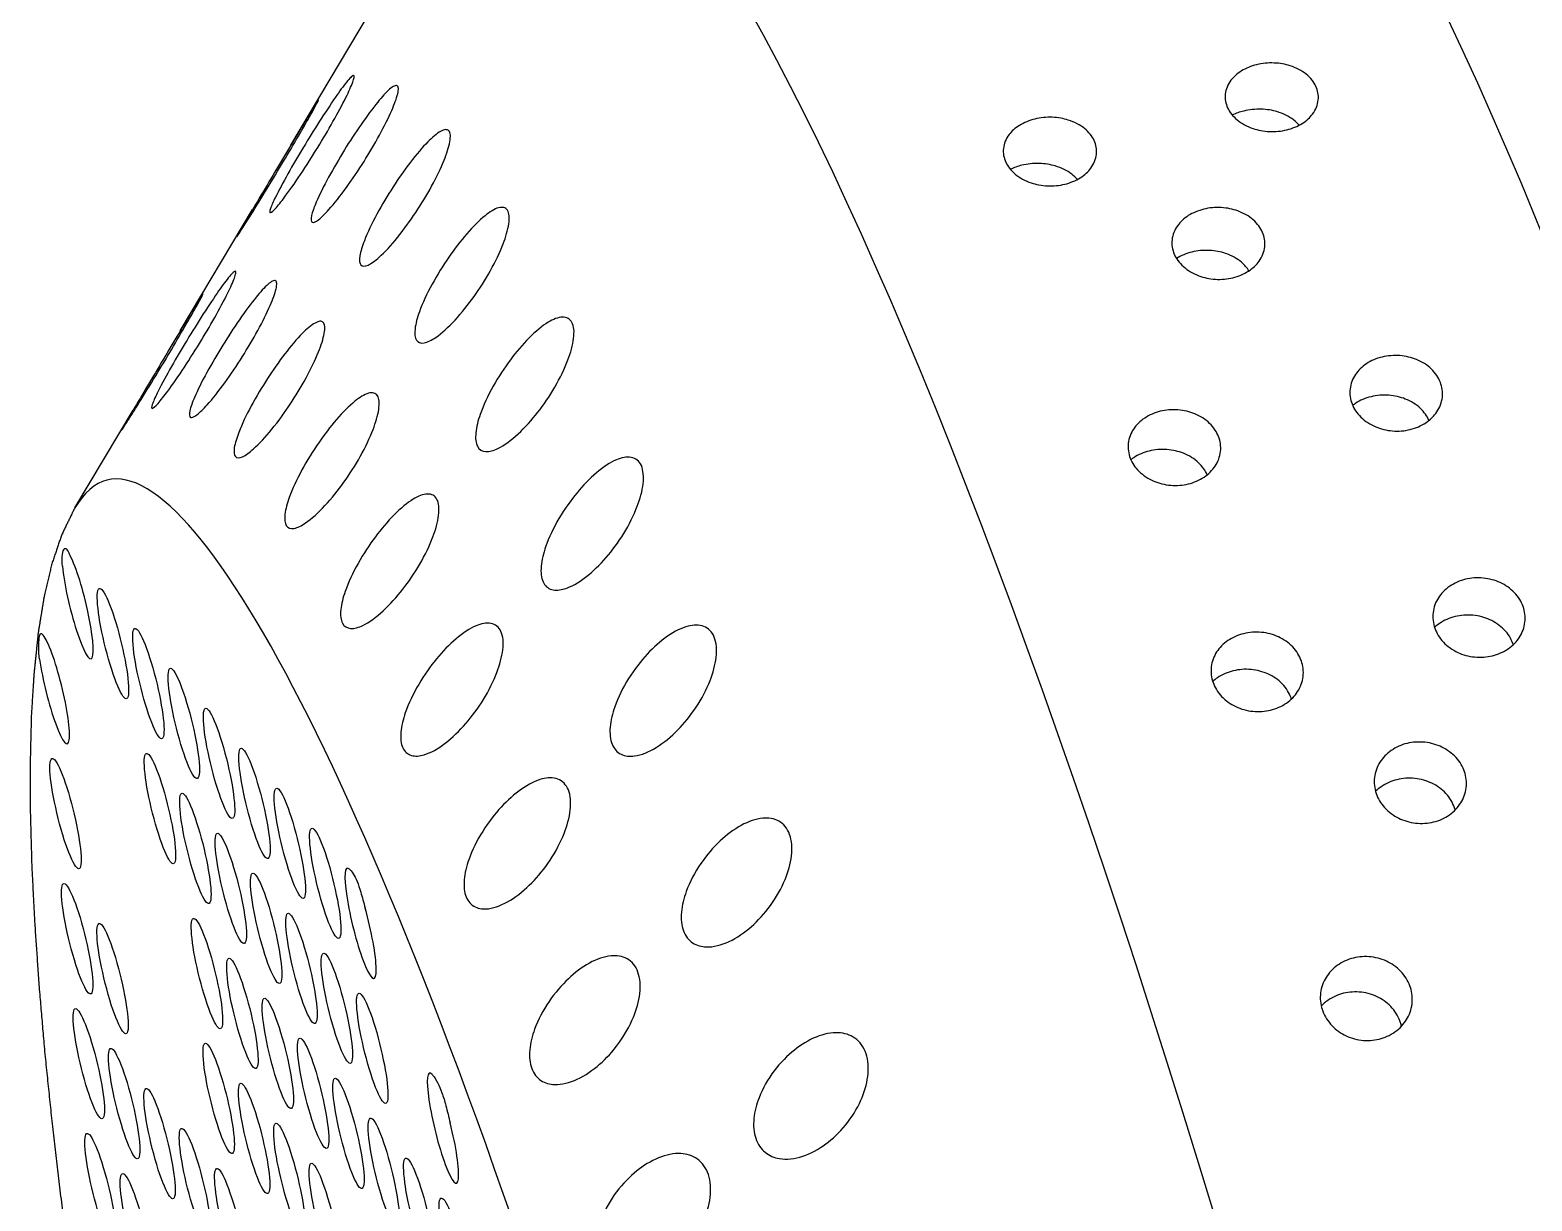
# Model space of a CAD drawing. Extents: x 648 to 724, y 789 to 934.
# Drawn here: x 711.917 to 713.121, y 844.398 to 845.337 of the extents above; entities that cross this region are included whole.
import ezdxf

# ---------------------------------------------------------------- set-up
doc = ezdxf.new("R2010")
doc.units = 0
doc.header["$MEASUREMENT"] = 0
doc.layers.add('1', color=4, linetype='Continuous')

# ---------------------------------------------------------------- blocks, each defined once
blk = doc.blocks.new('2010GLOW')
at = {"layer": '1'}
for p, q in [((64.1481, 39.6393), (64.2826, 39.865)), ((64.0594, 39.4904), (64.1174, 39.5878)), ((63.9748, 39.3485), (64.0215, 39.4268))]:
    blk.add_line(p, q, dxfattribs=at)
for centre, major_axis, start_param, end_param in [((65.2868, 38.2161), (-0.4457, 1.8213), 3.141593, 6.283185), ((64.7925, 38.0951), (-0.4457, 1.8213), 3.141593, 6.283185), ((64.34, 37.9844), (-0.3392, 1.3863), 2.994561, 6.430217)]:
    blk.add_ellipse(centre, major_axis=major_axis, ratio=0.145722, start_param=start_param, end_param=end_param, dxfattribs=at)
at = {"layer": '1', "color": 3}
for centre, start_param, end_param in [((63.977, 39.2717), 3.930767, 8.961115), ((64.0054, 39.2397), 0.253665, 6.53685), ((64.0338, 39.2076), 0.253665, 6.53685), ((63.958, 39.2035), 4.112585, 9.142933), ((64.0622, 39.1756), 0.253665, 6.53685), ((64.0905, 39.1436), 0.253665, 6.53685), ((63.9674, 39.1033), 0.253665, 6.53685), ((64.0431, 39.1074), 0.253665, 6.53685), ((64.1189, 39.1115), 0.253665, 6.53685), ((64.1473, 39.0795), 0.253665, 6.53685), ((64.0715, 39.0754), 0.253665, 6.53685), ((64.0999, 39.0433), 0.253665, 6.53685), ((64.1757, 39.0474), 0.253665, 6.53685), ((64.1283, 39.0113), 0.253665, 6.53685), ((64.204, 39.0154), 3.065388, 8.095736), ((63.9767, 39.003), 0.253665, 6.53685), ((64.0051, 38.971), 0.253665, 6.53685), ((64.0808, 38.9751), 0.253665, 6.53685), ((64.1566, 38.9792), 0.253665, 6.53685), ((64.185, 38.9472), 0.253665, 6.53685), ((64.1092, 38.9431), 0.253665, 6.53685), ((64.1376, 38.911), 0.253665, 6.53685), ((64.2134, 38.9151), 0.253665, 6.53685), ((63.986, 38.9028), 0.253665, 6.53685), ((64.0902, 38.8749), 0.253665, 6.53685), ((64.166, 38.879), 0.253665, 6.53685), ((64.0144, 38.8708), 0.253665, 6.53685), ((64.2701, 38.8511), 2.883569, 7.913917), ((64.0428, 38.8387), 0.253665, 6.53685), ((64.1186, 38.8428), 0.253665, 6.53685), ((64.1943, 38.8469), 0.253665, 6.53685), ((64.2227, 38.8149), 0.253665, 6.53685), ((63.9954, 38.8026), 0.253665, 6.53685), ((64.0712, 38.8067), 0.253665, 6.53685), ((64.1469, 38.8108), 0.253665, 6.53685), ((64.1753, 38.7787), 0.253665, 6.53685), ((64.2511, 38.7829), 0.253665, 6.53685), ((64.0238, 38.7705), 0.253665, 6.53685), ((64.0995, 38.7746), 0.253665, 6.53685), ((64.2795, 38.7508), 0.253665, 6.53685)]:
    blk.add_ellipse(centre, major_axis=(0.0108, -0.0442), ratio=0.145722, start_param=start_param, end_param=end_param, dxfattribs=at)
for points, knots in [([(64.9469, 39.6516), (64.9425, 39.6505), (64.9376, 39.65), (64.9282, 39.6505), (64.9237, 39.6514), (64.915, 39.6543), (64.9105, 39.6567), (64.9035, 39.6626), (64.9009, 39.6659), (64.8979, 39.6726), (64.8971, 39.6764), (64.8979, 39.6841), (64.8995, 39.6879), (64.9041, 39.6939), (64.9069, 39.6966), (64.914, 39.701), (64.9183, 39.7027), (64.9271, 39.7049), (64.932, 39.7054), (64.9414, 39.705), (64.9458, 39.7042), (64.9545, 39.7014), (64.959, 39.699), (64.9661, 39.6933), (64.9687, 39.6899), (64.9718, 39.6833), (64.9725, 39.6795), (64.9717, 39.6717), (64.9702, 39.6678), (64.9656, 39.6616), (64.9627, 39.6589), (64.9556, 39.6544), (64.9513, 39.6527), (64.9469, 39.6516)], [0, 0, 0, 0, 0.0137254, 0.0137254, 0.0274508, 0.0274508, 0.0453851, 0.0453851, 0.0633195, 0.0633195, 0.0815469, 0.0815469, 0.0997743, 0.0997743, 0.1135448, 0.1135448, 0.1273153, 0.1273153, 0.1410857, 0.1410857, 0.1548562, 0.1548562, 0.1730836, 0.1730836, 0.191311, 0.191311, 0.2092454, 0.2092454, 0.2271798, 0.2271798, 0.2409052, 0.2409052, 0.2546305, 0.2546305, 0.2546305, 0.2546305]), ([(64.1582, 39.6376), (64.1622, 39.6443), (64.1666, 39.6515), (64.1755, 39.6654), (64.1799, 39.6721), (64.187, 39.6823), (64.1902, 39.6868), (64.1941, 39.6915), (64.1952, 39.6928), (64.197, 39.6946), (64.1978, 39.6951), (64.1987, 39.6953), (64.1989, 39.6949), (64.1988, 39.6935), (64.1986, 39.6924), (64.1971, 39.6881), (64.1953, 39.6839), (64.1905, 39.6741), (64.1871, 39.6676), (64.1795, 39.6539), (64.1753, 39.6467), (64.167, 39.6331), (64.1623, 39.6256), (64.1529, 39.6113), (64.1482, 39.6046), (64.1414, 39.5954), (64.1387, 39.5919), (64.1342, 39.5869), (64.1326, 39.5854), (64.131, 39.5851), (64.131, 39.5863), (64.1325, 39.5907), (64.134, 39.5941), (64.1383, 39.6028), (64.1418, 39.6093), (64.1496, 39.6232), (64.154, 39.6307), (64.1582, 39.6376)], [0, 0, 0, 0, 0.0233552, 0.0233552, 0.0467103, 0.0467103, 0.0658795, 0.0658795, 0.0754641, 0.0754641, 0.0850487, 0.0850487, 0.0946332, 0.0946332, 0.1042178, 0.1042178, 0.123387, 0.123387, 0.1467421, 0.1467421, 0.1700973, 0.1700973, 0.1945396, 0.1945396, 0.2189818, 0.2189818, 0.2355966, 0.2355966, 0.2522113, 0.2522113, 0.2688261, 0.2688261, 0.2854408, 0.2854408, 0.3098831, 0.3098831, 0.3343253, 0.3343253, 0.3343253, 0.3343253]), ([(64.191, 39.6355), (64.1951, 39.6421), (64.1998, 39.6492), (64.209, 39.6625), (64.2136, 39.6688), (64.2211, 39.6779), (64.2245, 39.6817), (64.2287, 39.6854), (64.23, 39.6863), (64.232, 39.6872), (64.2328, 39.6873), (64.2339, 39.6867), (64.2343, 39.686), (64.2344, 39.6837), (64.2342, 39.6822), (64.2329, 39.6769), (64.2311, 39.6721), (64.2264, 39.6613), (64.223, 39.6544), (64.2153, 39.6402), (64.2109, 39.6329), (64.2025, 39.6194), (64.1975, 39.6121), (64.1877, 39.5986), (64.1829, 39.5924), (64.1757, 39.5844), (64.1727, 39.5814), (64.1679, 39.5777), (64.1661, 39.577), (64.1642, 39.5781), (64.164, 39.5799), (64.1653, 39.5857), (64.1667, 39.5896), (64.1709, 39.5994), (64.1744, 39.6063), (64.1823, 39.6209), (64.1868, 39.6285), (64.191, 39.6355)], [0, 0, 0, 0, 0.0233552, 0.0233552, 0.0467103, 0.0467103, 0.0658795, 0.0658795, 0.0754641, 0.0754641, 0.0850487, 0.0850487, 0.0946332, 0.0946332, 0.1042178, 0.1042178, 0.123387, 0.123387, 0.1467421, 0.1467421, 0.1700973, 0.1700973, 0.1945396, 0.1945396, 0.2189818, 0.2189818, 0.2355966, 0.2355966, 0.2522113, 0.2522113, 0.2688261, 0.2688261, 0.2854408, 0.2854408, 0.3098831, 0.3098831, 0.3343253, 0.3343253, 0.3343253, 0.3343253]), ([(64.1321, 39.6124), (64.136, 39.619), (64.1403, 39.6262), (64.1489, 39.6406), (64.1531, 39.6477), (64.1597, 39.6588), (64.1628, 39.6638), (64.1663, 39.6696), (64.1673, 39.6712), (64.1689, 39.6738), (64.1695, 39.6747), (64.1702, 39.6757), (64.1704, 39.6757), (64.1701, 39.6751), (64.1698, 39.6744), (64.1681, 39.6712), (64.1662, 39.6677), (64.1613, 39.659), (64.1579, 39.653), (64.1503, 39.64), (64.1462, 39.633), (64.1381, 39.6195), (64.1335, 39.6118), (64.1245, 39.5971), (64.1201, 39.5899), (64.1137, 39.5797), (64.1111, 39.5756), (64.1071, 39.5693), (64.1056, 39.5672), (64.1044, 39.5655), (64.1046, 39.5659), (64.1063, 39.569), (64.1079, 39.5717), (64.1123, 39.5793), (64.1159, 39.5852), (64.1237, 39.5983), (64.128, 39.6056), (64.1321, 39.6124)], [0, 0, 0, 0, 0.0233552, 0.0233552, 0.0467103, 0.0467103, 0.0658795, 0.0658795, 0.0754641, 0.0754641, 0.0850487, 0.0850487, 0.0946332, 0.0946332, 0.1042178, 0.1042178, 0.123387, 0.123387, 0.1467421, 0.1467421, 0.1700973, 0.1700973, 0.1945396, 0.1945396, 0.2189818, 0.2189818, 0.2355966, 0.2355966, 0.2522113, 0.2522113, 0.2688261, 0.2688261, 0.2854408, 0.2854408, 0.3098831, 0.3098831, 0.3343253, 0.3343253, 0.3343253, 0.3343253]), ([(64.7689, 39.608), (64.7645, 39.607), (64.7597, 39.6065), (64.7503, 39.6069), (64.7457, 39.6078), (64.737, 39.6107), (64.7326, 39.6132), (64.7256, 39.619), (64.723, 39.6224), (64.7199, 39.6291), (64.7192, 39.6329), (64.72, 39.6406), (64.7216, 39.6444), (64.7261, 39.6504), (64.729, 39.653), (64.7361, 39.6574), (64.7404, 39.6592), (64.7492, 39.6614), (64.7541, 39.6618), (64.7634, 39.6615), (64.7679, 39.6606), (64.7766, 39.6579), (64.7811, 39.6555), (64.7882, 39.6498), (64.7908, 39.6464), (64.7939, 39.6397), (64.7946, 39.6359), (64.7938, 39.6282), (64.7923, 39.6243), (64.7877, 39.6181), (64.7848, 39.6154), (64.7776, 39.6109), (64.7733, 39.6091), (64.7689, 39.608)], [0, 0, 0, 0, 0.0137254, 0.0137254, 0.0274508, 0.0274508, 0.0453851, 0.0453851, 0.0633195, 0.0633195, 0.0815469, 0.0815469, 0.0997743, 0.0997743, 0.1135448, 0.1135448, 0.1273153, 0.1273153, 0.1410857, 0.1410857, 0.1548562, 0.1548562, 0.1730836, 0.1730836, 0.191311, 0.191311, 0.2092454, 0.2092454, 0.2271798, 0.2271798, 0.2409052, 0.2409052, 0.2546305, 0.2546305, 0.2546305, 0.2546305]), ([(64.9568, 39.6554), (64.9556, 39.6569), (64.954, 39.6583), (64.9487, 39.6624), (64.9441, 39.6647), (64.9353, 39.6673), (64.9309, 39.668), (64.9216, 39.6683), (64.9168, 39.6678), (64.9091, 39.6659), (64.906, 39.6648), (64.9032, 39.6634)], [0.07459591, 0.07459591, 0.07459591, 0.07459591, 0.08376941, 0.08376941, 0.10280122, 0.10280122, 0.11656798, 0.11656798, 0.13033474, 0.13033474, 0.14038295, 0.14038295, 0.14038295, 0.14038295]), ([(64.2301, 39.6059), (64.2344, 39.6125), (64.2391, 39.6193), (64.2488, 39.6319), (64.2536, 39.6376), (64.2615, 39.6455), (64.2652, 39.6487), (64.2697, 39.6512), (64.271, 39.6517), (64.2733, 39.6518), (64.2742, 39.6515), (64.2755, 39.6501), (64.2759, 39.6489), (64.2761, 39.6459), (64.276, 39.6441), (64.2748, 39.6378), (64.2731, 39.6324), (64.2684, 39.6209), (64.2649, 39.6136), (64.257, 39.5991), (64.2526, 39.5919), (64.2438, 39.5787), (64.2387, 39.5716), (64.2285, 39.559), (64.2234, 39.5535), (64.2158, 39.5467), (64.2126, 39.5443), (64.2074, 39.542), (64.2054, 39.542), (64.2032, 39.5445), (64.2029, 39.547), (64.204, 39.554), (64.2054, 39.5584), (64.2095, 39.5691), (64.2131, 39.5765), (64.2211, 39.5915), (64.2257, 39.5991), (64.2301, 39.6059)], [0, 0, 0, 0, 0.0233552, 0.0233552, 0.0467103, 0.0467103, 0.0658795, 0.0658795, 0.0754641, 0.0754641, 0.0850487, 0.0850487, 0.0946332, 0.0946332, 0.1042178, 0.1042178, 0.123387, 0.123387, 0.1467421, 0.1467421, 0.1700973, 0.1700973, 0.1945396, 0.1945396, 0.2189818, 0.2189818, 0.2355966, 0.2355966, 0.2522113, 0.2522113, 0.2688261, 0.2688261, 0.2854408, 0.2854408, 0.3098831, 0.3098831, 0.3343253, 0.3343253, 0.3343253, 0.3343253]), ([(64.7789, 39.6118), (64.7776, 39.6133), (64.7761, 39.6148), (64.7708, 39.6189), (64.7662, 39.6212), (64.7574, 39.6237), (64.753, 39.6245), (64.7437, 39.6248), (64.7388, 39.6243), (64.7312, 39.6224), (64.7281, 39.6213), (64.7252, 39.6199)], [0.07459591, 0.07459591, 0.07459591, 0.07459591, 0.08376941, 0.08376941, 0.10280122, 0.10280122, 0.11656798, 0.11656798, 0.13033474, 0.13033474, 0.14038295, 0.14038295, 0.14038295, 0.14038295]), ([(64.2748, 39.5496), (64.2791, 39.5559), (64.2841, 39.5624), (64.2942, 39.574), (64.2992, 39.5791), (64.3076, 39.5858), (64.3114, 39.5882), (64.3163, 39.5895), (64.3177, 39.5896), (64.3201, 39.589), (64.3211, 39.5882), (64.3225, 39.586), (64.323, 39.5845), (64.3233, 39.5808), (64.3232, 39.5786), (64.3222, 39.5714), (64.3205, 39.5657), (64.3158, 39.5534), (64.3122, 39.546), (64.3041, 39.5314), (64.2995, 39.5242), (64.2904, 39.5115), (64.2851, 39.5048), (64.2744, 39.4933), (64.2691, 39.4885), (64.2611, 39.483), (64.2577, 39.4813), (64.2522, 39.4803), (64.25, 39.4811), (64.2476, 39.4849), (64.2472, 39.4881), (64.2482, 39.4962), (64.2495, 39.501), (64.2536, 39.5125), (64.2572, 39.5202), (64.2655, 39.5354), (64.2702, 39.5429), (64.2748, 39.5496)], [0, 0, 0, 0, 0.0233552, 0.0233552, 0.0467103, 0.0467103, 0.0658795, 0.0658795, 0.0754641, 0.0754641, 0.0850487, 0.0850487, 0.0946332, 0.0946332, 0.1042178, 0.1042178, 0.123387, 0.123387, 0.1467421, 0.1467421, 0.1700973, 0.1700973, 0.1945396, 0.1945396, 0.2189818, 0.2189818, 0.2355966, 0.2355966, 0.2522113, 0.2522113, 0.2688261, 0.2688261, 0.2854408, 0.2854408, 0.3098831, 0.3098831, 0.3343253, 0.3343253, 0.3343253, 0.3343253]), ([(64.9037, 39.533), (64.8993, 39.5319), (64.8944, 39.5315), (64.8848, 39.5321), (64.8803, 39.5331), (64.8717, 39.5363), (64.8674, 39.5389), (64.8606, 39.545), (64.8581, 39.5485), (64.8551, 39.5555), (64.8544, 39.5595), (64.8553, 39.5674), (64.8569, 39.5714), (64.8614, 39.5776), (64.8643, 39.5805), (64.8715, 39.5851), (64.8759, 39.5869), (64.8847, 39.5891), (64.8896, 39.5895), (64.8991, 39.589), (64.9037, 39.588), (64.9122, 39.5849), (64.9166, 39.5824), (64.9234, 39.5764), (64.926, 39.5728), (64.9289, 39.5659), (64.9296, 39.5619), (64.9288, 39.5539), (64.9272, 39.5499), (64.9227, 39.5435), (64.9197, 39.5406), (64.9124, 39.5359), (64.9081, 39.5341), (64.9037, 39.533)], [0, 0, 0, 0, 0.0137586, 0.0137586, 0.0275172, 0.0275172, 0.044295, 0.044295, 0.0610729, 0.0610729, 0.0780627, 0.0780627, 0.0950526, 0.0950526, 0.108841, 0.108841, 0.1226293, 0.1226293, 0.1364177, 0.1364177, 0.1502061, 0.1502061, 0.167196, 0.167196, 0.1841858, 0.1841858, 0.2009637, 0.2009637, 0.2177415, 0.2177415, 0.2315001, 0.2315001, 0.2452587, 0.2452587, 0.2452587, 0.2452587]), ([(64.9165, 39.5385), (64.915, 39.5409), (64.913, 39.5433), (64.907, 39.5484), (64.9026, 39.5508), (64.894, 39.5538), (64.8895, 39.5547), (64.88, 39.5551), (64.8751, 39.5547), (64.8663, 39.5525), (64.862, 39.5507), (64.8584, 39.5485)], [0.06697775, 0.06697775, 0.06697775, 0.06697775, 0.07946388, 0.07946388, 0.09696122, 0.09696122, 0.11074218, 0.11074218, 0.12452314, 0.12452314, 0.13823061, 0.13823061, 0.13823061, 0.13823061]), ([(64.0633, 39.4805), (64.0673, 39.4871), (64.0718, 39.4944), (64.0806, 39.5083), (64.0851, 39.515), (64.0921, 39.5253), (64.0953, 39.5297), (64.0992, 39.5345), (64.1004, 39.5358), (64.1022, 39.5376), (64.1029, 39.5381), (64.1038, 39.5382), (64.104, 39.5379), (64.104, 39.5365), (64.1037, 39.5353), (64.1023, 39.531), (64.1004, 39.5268), (64.0957, 39.517), (64.0923, 39.5105), (64.0846, 39.4968), (64.0804, 39.4895), (64.0721, 39.476), (64.0674, 39.4685), (64.058, 39.4542), (64.0534, 39.4475), (64.0466, 39.4384), (64.0438, 39.4348), (64.0394, 39.4298), (64.0378, 39.4284), (64.0362, 39.4281), (64.0362, 39.4292), (64.0377, 39.4337), (64.0392, 39.437), (64.0434, 39.4457), (64.0469, 39.4522), (64.0548, 39.4661), (64.0591, 39.4735), (64.0633, 39.4805)], [0, 0, 0, 0, 0.023389, 0.023389, 0.0467779, 0.0467779, 0.0659746, 0.0659746, 0.0755729, 0.0755729, 0.0851712, 0.0851712, 0.0947696, 0.0947696, 0.1043679, 0.1043679, 0.1235645, 0.1235645, 0.1469535, 0.1469535, 0.1703425, 0.1703425, 0.1947513, 0.1947513, 0.2191601, 0.2191601, 0.2357472, 0.2357472, 0.2523342, 0.2523342, 0.2689213, 0.2689213, 0.2855084, 0.2855084, 0.3099172, 0.3099172, 0.334326, 0.334326, 0.334326, 0.334326]), ([(64.0935, 39.4789), (64.0976, 39.4856), (64.1022, 39.4927), (64.1114, 39.506), (64.1161, 39.5123), (64.1235, 39.5215), (64.127, 39.5253), (64.1312, 39.529), (64.1324, 39.5298), (64.1345, 39.5308), (64.1353, 39.5309), (64.1364, 39.5303), (64.1367, 39.5295), (64.1368, 39.5273), (64.1366, 39.5258), (64.1354, 39.5204), (64.1336, 39.5156), (64.1289, 39.5049), (64.1255, 39.4979), (64.1177, 39.4837), (64.1134, 39.4764), (64.1049, 39.4629), (64.1, 39.4556), (64.0902, 39.4421), (64.0853, 39.4359), (64.0781, 39.4279), (64.0751, 39.425), (64.0703, 39.4213), (64.0685, 39.4205), (64.0666, 39.4216), (64.0665, 39.4235), (64.0677, 39.4293), (64.0691, 39.4331), (64.0733, 39.4429), (64.0768, 39.4499), (64.0847, 39.4644), (64.0892, 39.472), (64.0935, 39.4789)], [0, 0, 0, 0, 0.023389, 0.023389, 0.0467779, 0.0467779, 0.0659746, 0.0659746, 0.0755729, 0.0755729, 0.0851712, 0.0851712, 0.0947696, 0.0947696, 0.1043679, 0.1043679, 0.1235645, 0.1235645, 0.1469535, 0.1469535, 0.1703425, 0.1703425, 0.1947513, 0.1947513, 0.2191601, 0.2191601, 0.2357472, 0.2357472, 0.2523342, 0.2523342, 0.2689213, 0.2689213, 0.2855084, 0.2855084, 0.3099172, 0.3099172, 0.334326, 0.334326, 0.334326, 0.334326]), ([(64.0394, 39.4568), (64.0433, 39.4633), (64.0476, 39.4706), (64.0562, 39.485), (64.0604, 39.4921), (64.0671, 39.5032), (64.0701, 39.5083), (64.0736, 39.5141), (64.0746, 39.5157), (64.0763, 39.5183), (64.0769, 39.5192), (64.0776, 39.5202), (64.0777, 39.5202), (64.0775, 39.5196), (64.0771, 39.5189), (64.0755, 39.5157), (64.0735, 39.5121), (64.0687, 39.5035), (64.0652, 39.4974), (64.0576, 39.4844), (64.0535, 39.4773), (64.0454, 39.4638), (64.0408, 39.4562), (64.0318, 39.4415), (64.0274, 39.4343), (64.021, 39.4241), (64.0184, 39.4201), (64.0144, 39.4138), (64.013, 39.4117), (64.0117, 39.41), (64.0119, 39.4104), (64.0136, 39.4135), (64.0152, 39.4162), (64.0197, 39.4237), (64.0232, 39.4296), (64.031, 39.4428), (64.0353, 39.45), (64.0394, 39.4568)], [0, 0, 0, 0, 0.023389, 0.023389, 0.0467779, 0.0467779, 0.0659746, 0.0659746, 0.0755729, 0.0755729, 0.0851712, 0.0851712, 0.0947696, 0.0947696, 0.1043679, 0.1043679, 0.1235645, 0.1235645, 0.1469535, 0.1469535, 0.1703425, 0.1703425, 0.1947513, 0.1947513, 0.2191601, 0.2191601, 0.2357472, 0.2357472, 0.2523342, 0.2523342, 0.2689213, 0.2689213, 0.2855084, 0.2855084, 0.3099172, 0.3099172, 0.334326, 0.334326, 0.334326, 0.334326]), ([(64.3242, 39.4673), (64.3287, 39.4734), (64.3339, 39.4795), (64.3444, 39.49), (64.3497, 39.4944), (64.3584, 39.4997), (64.3625, 39.5013), (64.3676, 39.5015), (64.3691, 39.5012), (64.3717, 39.4997), (64.3728, 39.4986), (64.3743, 39.4957), (64.3749, 39.4938), (64.3753, 39.4895), (64.3752, 39.487), (64.3742, 39.479), (64.3725, 39.4728), (64.3677, 39.4601), (64.364, 39.4526), (64.3556, 39.4381), (64.3509, 39.4311), (64.3414, 39.419), (64.3359, 39.4129), (64.3248, 39.4026), (64.3192, 39.3985), (64.3108, 39.3944), (64.3073, 39.3934), (64.3014, 39.3938), (64.2991, 39.3953), (64.2964, 39.4004), (64.296, 39.4042), (64.2969, 39.4132), (64.2982, 39.4184), (64.3024, 39.4305), (64.306, 39.4384), (64.3146, 39.4536), (64.3195, 39.461), (64.3242, 39.4673)], [0, 0, 0, 0, 0.0233552, 0.0233552, 0.0467103, 0.0467103, 0.0658795, 0.0658795, 0.0754641, 0.0754641, 0.0850487, 0.0850487, 0.0946332, 0.0946332, 0.1042178, 0.1042178, 0.123387, 0.123387, 0.1467421, 0.1467421, 0.1700973, 0.1700973, 0.1945396, 0.1945396, 0.2189818, 0.2189818, 0.2355966, 0.2355966, 0.2522113, 0.2522113, 0.2688261, 0.2688261, 0.2854408, 0.2854408, 0.3098831, 0.3098831, 0.3343253, 0.3343253, 0.3343253, 0.3343253]), ([(64.1294, 39.4522), (64.1336, 39.4587), (64.1384, 39.4656), (64.148, 39.4782), (64.1529, 39.4839), (64.1608, 39.4919), (64.1644, 39.495), (64.169, 39.4975), (64.1703, 39.498), (64.1726, 39.4982), (64.1735, 39.4979), (64.1747, 39.4964), (64.1751, 39.4953), (64.1754, 39.4923), (64.1752, 39.4904), (64.1741, 39.4841), (64.1724, 39.4788), (64.1677, 39.4672), (64.1642, 39.4599), (64.1563, 39.4454), (64.1518, 39.4381), (64.1431, 39.4249), (64.138, 39.4179), (64.1278, 39.4053), (64.1226, 39.3998), (64.115, 39.393), (64.1119, 39.3907), (64.1067, 39.3883), (64.1047, 39.3883), (64.1025, 39.3908), (64.1022, 39.3934), (64.1033, 39.4003), (64.1047, 39.4047), (64.1088, 39.4154), (64.1123, 39.4228), (64.1204, 39.4377), (64.125, 39.4454), (64.1294, 39.4522)], [0, 0, 0, 0, 0.023389, 0.023389, 0.0467779, 0.0467779, 0.0659746, 0.0659746, 0.0755729, 0.0755729, 0.0851712, 0.0851712, 0.0947696, 0.0947696, 0.1043679, 0.1043679, 0.1235645, 0.1235645, 0.1469535, 0.1469535, 0.1703425, 0.1703425, 0.1947513, 0.1947513, 0.2191601, 0.2191601, 0.2357472, 0.2357472, 0.2523342, 0.2523342, 0.2689213, 0.2689213, 0.2855084, 0.2855084, 0.3099172, 0.3099172, 0.334326, 0.334326, 0.334326, 0.334326]), ([(65.0459, 39.4113), (65.0414, 39.4102), (65.0365, 39.4098), (65.0269, 39.4106), (65.0222, 39.4118), (65.0138, 39.4153), (65.0096, 39.418), (65.0031, 39.4244), (65.0006, 39.4282), (64.9978, 39.4355), (64.9972, 39.4397), (64.9981, 39.4479), (64.9996, 39.452), (65.0041, 39.4585), (65.0071, 39.4616), (65.0145, 39.4665), (65.0189, 39.4683), (65.0278, 39.4705), (65.0327, 39.4709), (65.0423, 39.4702), (65.047, 39.469), (65.0554, 39.4656), (65.0596, 39.463), (65.0662, 39.4566), (65.0686, 39.4528), (65.0715, 39.4455), (65.0721, 39.4413), (65.0712, 39.4331), (65.0696, 39.4289), (65.0651, 39.4223), (65.0621, 39.4192), (65.0547, 39.4142), (65.0503, 39.4124), (65.0459, 39.4113)], [0, 0, 0, 0, 0.0137992, 0.0137992, 0.0275983, 0.0275983, 0.0432499, 0.0432499, 0.0589015, 0.0589015, 0.0746941, 0.0746941, 0.0904868, 0.0904868, 0.1043038, 0.1043038, 0.1181207, 0.1181207, 0.1319377, 0.1319377, 0.1457547, 0.1457547, 0.1615473, 0.1615473, 0.17734, 0.17734, 0.1929915, 0.1929915, 0.2086431, 0.2086431, 0.2224423, 0.2224423, 0.2362415, 0.2362415, 0.2362415, 0.2362415]), ([(64.1704, 39.4007), (64.1748, 39.407), (64.1798, 39.4136), (64.1898, 39.4252), (64.1949, 39.4303), (64.2032, 39.437), (64.2071, 39.4394), (64.2119, 39.4408), (64.2134, 39.4409), (64.2158, 39.4402), (64.2168, 39.4395), (64.2182, 39.4373), (64.2187, 39.4358), (64.219, 39.4321), (64.2189, 39.4299), (64.2179, 39.4226), (64.2162, 39.4169), (64.2114, 39.4046), (64.2079, 39.3971), (64.1997, 39.3825), (64.1951, 39.3754), (64.1861, 39.3626), (64.1808, 39.356), (64.1701, 39.3445), (64.1647, 39.3397), (64.1567, 39.3342), (64.1534, 39.3325), (64.1479, 39.3316), (64.1457, 39.3323), (64.1432, 39.3362), (64.1429, 39.3394), (64.1438, 39.3474), (64.1452, 39.3522), (64.1493, 39.3637), (64.1529, 39.3713), (64.1611, 39.3865), (64.1658, 39.3941), (64.1704, 39.4007)], [0, 0, 0, 0, 0.023389, 0.023389, 0.0467779, 0.0467779, 0.0659746, 0.0659746, 0.0755729, 0.0755729, 0.0851712, 0.0851712, 0.0947696, 0.0947696, 0.1043679, 0.1043679, 0.1235645, 0.1235645, 0.1469535, 0.1469535, 0.1703425, 0.1703425, 0.1947513, 0.1947513, 0.2191601, 0.2191601, 0.2357472, 0.2357472, 0.2523342, 0.2523342, 0.2689213, 0.2689213, 0.2855084, 0.2855084, 0.3099172, 0.3099172, 0.334326, 0.334326, 0.334326, 0.334326]), ([(65.0609, 39.4186), (65.0595, 39.4219), (65.0571, 39.4253), (65.0507, 39.4314), (65.0465, 39.434), (65.038, 39.4373), (65.0334, 39.4384), (65.0238, 39.4391), (65.0189, 39.4387), (65.01, 39.4365), (65.0057, 39.4347), (65.0012, 39.4317), (65.0004, 39.4312), (64.9997, 39.4306)], [0.06062855, 0.06062855, 0.06062855, 0.06062855, 0.07544879, 0.07544879, 0.09151617, 0.09151617, 0.10532637, 0.10532637, 0.11913657, 0.11913657, 0.13294677, 0.13294677, 0.13590198, 0.13590198, 0.13590198, 0.13590198]), ([(64.868, 39.3677), (64.8635, 39.3666), (64.8586, 39.3662), (64.849, 39.367), (64.8443, 39.3682), (64.8359, 39.3717), (64.8317, 39.3745), (64.8251, 39.3809), (64.8227, 39.3846), (64.8199, 39.392), (64.8193, 39.3961), (64.8202, 39.4044), (64.8217, 39.4084), (64.8262, 39.415), (64.8292, 39.418), (64.8366, 39.4229), (64.841, 39.4248), (64.8499, 39.427), (64.8548, 39.4274), (64.8644, 39.4267), (64.8691, 39.4255), (64.8775, 39.4221), (64.8817, 39.4194), (64.8883, 39.413), (64.8907, 39.4093), (64.8936, 39.402), (64.8942, 39.3978), (64.8933, 39.3895), (64.8917, 39.3854), (64.8872, 39.3787), (64.8842, 39.3756), (64.8768, 39.3707), (64.8724, 39.3688), (64.868, 39.3677)], [0, 0, 0, 0, 0.0137992, 0.0137992, 0.0275983, 0.0275983, 0.0432499, 0.0432499, 0.0589015, 0.0589015, 0.0746941, 0.0746941, 0.0904868, 0.0904868, 0.1043038, 0.1043038, 0.1181207, 0.1181207, 0.1319377, 0.1319377, 0.1457547, 0.1457547, 0.1615473, 0.1615473, 0.17734, 0.17734, 0.1929915, 0.1929915, 0.2086431, 0.2086431, 0.2224423, 0.2224423, 0.2362415, 0.2362415, 0.2362415, 0.2362415]), ([(64.883, 39.375), (64.8816, 39.3784), (64.8792, 39.3818), (64.8728, 39.3878), (64.8686, 39.3904), (64.8601, 39.3938), (64.8555, 39.3949), (64.8459, 39.3956), (64.841, 39.3951), (64.8321, 39.393), (64.8278, 39.3911), (64.8233, 39.3882), (64.8225, 39.3876), (64.8218, 39.3871)], [0.06062855, 0.06062855, 0.06062855, 0.06062855, 0.07544879, 0.07544879, 0.09151617, 0.09151617, 0.10532637, 0.10532637, 0.11913657, 0.11913657, 0.13294677, 0.13294677, 0.13590198, 0.13590198, 0.13590198, 0.13590198]), ([(64.3776, 39.3606), (64.3823, 39.3663), (64.3877, 39.3719), (64.3986, 39.3812), (64.4041, 39.3848), (64.4133, 39.3887), (64.4175, 39.3896), (64.4229, 39.3886), (64.4245, 39.3879), (64.4272, 39.3857), (64.4284, 39.3842), (64.43, 39.3805), (64.4305, 39.3784), (64.431, 39.3734), (64.431, 39.3707), (64.43, 39.362), (64.4282, 39.3556), (64.4232, 39.3426), (64.4195, 39.335), (64.4108, 39.3209), (64.4058, 39.3142), (64.396, 39.3029), (64.3903, 39.2973), (64.3787, 39.2884), (64.3728, 39.2851), (64.364, 39.2825), (64.3604, 39.2821), (64.3542, 39.2839), (64.3518, 39.2861), (64.349, 39.2924), (64.3484, 39.2967), (64.3493, 39.3066), (64.3507, 39.3121), (64.355, 39.3246), (64.3587, 39.3325), (64.3676, 39.3475), (64.3726, 39.3546), (64.3776, 39.3606)], [0, 0, 0, 0, 0.0233552, 0.0233552, 0.0467103, 0.0467103, 0.0658795, 0.0658795, 0.0754641, 0.0754641, 0.0850487, 0.0850487, 0.0946332, 0.0946332, 0.1042178, 0.1042178, 0.123387, 0.123387, 0.1467421, 0.1467421, 0.1700973, 0.1700973, 0.1945396, 0.1945396, 0.2189818, 0.2189818, 0.2355966, 0.2355966, 0.2522113, 0.2522113, 0.2688261, 0.2688261, 0.2854408, 0.2854408, 0.3098831, 0.3098831, 0.3343253, 0.3343253, 0.3343253, 0.3343253]), ([(64.2159, 39.3253), (64.2204, 39.3314), (64.2256, 39.3376), (64.2361, 39.3481), (64.2414, 39.3525), (64.2501, 39.3578), (64.2542, 39.3595), (64.2593, 39.3596), (64.2608, 39.3593), (64.2634, 39.3579), (64.2645, 39.3568), (64.2661, 39.3538), (64.2666, 39.3519), (64.267, 39.3476), (64.2669, 39.3451), (64.2659, 39.3371), (64.2642, 39.3309), (64.2594, 39.3182), (64.2557, 39.3106), (64.2473, 39.2961), (64.2425, 39.2892), (64.2331, 39.2771), (64.2276, 39.2709), (64.2165, 39.2607), (64.2109, 39.2566), (64.2025, 39.2526), (64.1989, 39.2516), (64.1931, 39.252), (64.1908, 39.2534), (64.1881, 39.2585), (64.1877, 39.2624), (64.1886, 39.2713), (64.1899, 39.2765), (64.1941, 39.2886), (64.1977, 39.2964), (64.2063, 39.3116), (64.2111, 39.319), (64.2159, 39.3253)], [0, 0, 0, 0, 0.023389, 0.023389, 0.0467779, 0.0467779, 0.0659746, 0.0659746, 0.0755729, 0.0755729, 0.0851712, 0.0851712, 0.0947696, 0.0947696, 0.1043679, 0.1043679, 0.1235645, 0.1235645, 0.1469535, 0.1469535, 0.1703425, 0.1703425, 0.1947513, 0.1947513, 0.2191601, 0.2191601, 0.2357472, 0.2357472, 0.2523342, 0.2523342, 0.2689213, 0.2689213, 0.2855084, 0.2855084, 0.3099172, 0.3099172, 0.334326, 0.334326, 0.334326, 0.334326]), ([(63.9649, 39.3017), (63.9646, 39.3047), (63.9646, 39.3072), (63.965, 39.312), (63.9654, 39.3139), (63.9664, 39.316), (63.9669, 39.3163), (63.9682, 39.3153), (63.9691, 39.314), (63.9702, 39.312)], [-0.10334717, -0.10334717, -0.10334717, -0.10334717, -0.09099542, -0.09099542, -0.07615637, -0.07615637, -0.06155718, -0.06155718, -0.04630625, -0.04630625, -0.04630625, -0.04630625]), ([(65.1118, 39.2299), (65.1074, 39.2288), (65.1024, 39.2284), (65.0927, 39.2294), (65.088, 39.2307), (65.0797, 39.2346), (65.0757, 39.2374), (65.0693, 39.2442), (65.067, 39.2481), (65.0643, 39.2558), (65.0637, 39.2602), (65.0647, 39.2687), (65.0662, 39.2729), (65.0707, 39.2798), (65.0738, 39.283), (65.0813, 39.2882), (65.0858, 39.2901), (65.0946, 39.2923), (65.0996, 39.2926), (65.1093, 39.2917), (65.114, 39.2904), (65.1223, 39.2866), (65.1263, 39.2838), (65.1327, 39.2771), (65.1351, 39.2732), (65.1378, 39.2655), (65.1384, 39.2611), (65.1374, 39.2525), (65.1358, 39.2483), (65.1314, 39.2414), (65.1283, 39.2381), (65.1207, 39.2329), (65.1163, 39.231), (65.1118, 39.2299)], [0, 0, 0, 0, 0.0138375, 0.0138375, 0.027675, 0.027675, 0.0424425, 0.0424425, 0.0572099, 0.0572099, 0.0720648, 0.0720648, 0.0869196, 0.0869196, 0.1007671, 0.1007671, 0.1146145, 0.1146145, 0.128462, 0.128462, 0.1423095, 0.1423095, 0.1571643, 0.1571643, 0.1720192, 0.1720192, 0.1867866, 0.1867866, 0.201554, 0.201554, 0.2153916, 0.2153916, 0.2292291, 0.2292291, 0.2292291, 0.2292291]), ([(65.1285, 39.2388), (65.1284, 39.2391), (65.1283, 39.2394), (65.1268, 39.2436), (65.1245, 39.2475), (65.118, 39.2541), (65.114, 39.2569), (65.1057, 39.2606), (65.101, 39.2619), (65.0913, 39.2628), (65.0863, 39.2624), (65.0774, 39.2602), (65.073, 39.2583), (65.0679, 39.2548), (65.0666, 39.2538), (65.0654, 39.2527)], [0.05617633, 0.05617633, 0.05617633, 0.05617633, 0.05742541, 0.05742541, 0.07240619, 0.07240619, 0.08738697, 0.08738697, 0.10123039, 0.10123039, 0.11507381, 0.11507381, 0.12891724, 0.12891724, 0.13403982, 0.13403982, 0.13403982, 0.13403982]), ([(63.9466, 39.2272), (63.9461, 39.2305), (63.9459, 39.2336), (63.9459, 39.2396), (63.946, 39.2423), (63.9465, 39.2461), (63.9468, 39.2473), (63.9478, 39.2481), (63.9484, 39.2476), (63.9494, 39.2464)], [-0.10334717, -0.10334717, -0.10334717, -0.10334717, -0.09099542, -0.09099542, -0.07615637, -0.07615637, -0.06155718, -0.06155718, -0.04630625, -0.04630625, -0.04630625, -0.04630625]), ([(64.265, 39.2274), (64.2697, 39.2332), (64.2751, 39.2388), (64.286, 39.2481), (64.2916, 39.2517), (64.3007, 39.2556), (64.305, 39.2565), (64.3103, 39.2555), (64.3119, 39.2548), (64.3147, 39.2526), (64.3158, 39.2511), (64.3174, 39.2475), (64.318, 39.2453), (64.3185, 39.2404), (64.3184, 39.2376), (64.3174, 39.2289), (64.3156, 39.2225), (64.3107, 39.2094), (64.3069, 39.2019), (64.2982, 39.1877), (64.2932, 39.1811), (64.2834, 39.1698), (64.2777, 39.1642), (64.2661, 39.1553), (64.2602, 39.152), (64.2515, 39.1494), (64.2478, 39.1491), (64.2417, 39.1509), (64.2393, 39.153), (64.2364, 39.1593), (64.2359, 39.1637), (64.2368, 39.1735), (64.2381, 39.179), (64.2424, 39.1915), (64.2462, 39.1994), (64.255, 39.2144), (64.26, 39.2215), (64.265, 39.2274)], [0, 0, 0, 0, 0.023389, 0.023389, 0.0467779, 0.0467779, 0.0659746, 0.0659746, 0.0755729, 0.0755729, 0.0851712, 0.0851712, 0.0947696, 0.0947696, 0.1043679, 0.1043679, 0.1235645, 0.1235645, 0.1469535, 0.1469535, 0.1703425, 0.1703425, 0.1947513, 0.1947513, 0.2191601, 0.2191601, 0.2357472, 0.2357472, 0.2523342, 0.2523342, 0.2689213, 0.2689213, 0.2855084, 0.2855084, 0.3099172, 0.3099172, 0.334326, 0.334326, 0.334326, 0.334326]), ([(64.434, 39.2312), (64.4389, 39.2365), (64.4445, 39.2415), (64.4558, 39.2495), (64.4616, 39.2523), (64.4711, 39.2547), (64.4756, 39.2548), (64.4811, 39.2527), (64.4828, 39.2516), (64.4857, 39.2487), (64.4868, 39.2469), (64.4885, 39.2426), (64.4891, 39.2401), (64.4896, 39.2347), (64.4896, 39.2318), (64.4885, 39.2226), (64.4867, 39.216), (64.4815, 39.2028), (64.4776, 39.1954), (64.4685, 39.1817), (64.4634, 39.1755), (64.4532, 39.1651), (64.4472, 39.1602), (64.4352, 39.1527), (64.4291, 39.1503), (64.42, 39.1491), (64.4161, 39.1494), (64.4098, 39.1525), (64.4072, 39.1553), (64.4043, 39.1627), (64.4037, 39.1675), (64.4046, 39.178), (64.406, 39.1837), (64.4105, 39.1965), (64.4144, 39.2044), (64.4236, 39.219), (64.4288, 39.2257), (64.434, 39.2312)], [0, 0, 0, 0, 0.0233552, 0.0233552, 0.0467103, 0.0467103, 0.0658795, 0.0658795, 0.0754641, 0.0754641, 0.0850487, 0.0850487, 0.0946332, 0.0946332, 0.1042178, 0.1042178, 0.123387, 0.123387, 0.1467421, 0.1467421, 0.1700973, 0.1700973, 0.1945396, 0.1945396, 0.2189818, 0.2189818, 0.2355966, 0.2355966, 0.2522113, 0.2522113, 0.2688261, 0.2688261, 0.2854408, 0.2854408, 0.3098831, 0.3098831, 0.3343253, 0.3343253, 0.3343253, 0.3343253]), ([(64.9339, 39.1863), (64.9295, 39.1853), (64.9245, 39.1849), (64.9148, 39.1858), (64.9101, 39.1872), (64.9018, 39.1911), (64.8978, 39.1939), (64.8914, 39.2007), (64.8891, 39.2046), (64.8863, 39.2123), (64.8858, 39.2167), (64.8868, 39.2252), (64.8883, 39.2294), (64.8928, 39.2363), (64.8959, 39.2395), (64.9034, 39.2446), (64.9078, 39.2465), (64.9167, 39.2487), (64.9217, 39.2491), (64.9314, 39.2482), (64.9361, 39.2469), (64.9444, 39.2431), (64.9484, 39.2403), (64.9548, 39.2336), (64.9572, 39.2296), (64.9599, 39.2219), (64.9605, 39.2176), (64.9595, 39.209), (64.9579, 39.2048), (64.9534, 39.1978), (64.9503, 39.1945), (64.9428, 39.1893), (64.9383, 39.1874), (64.9339, 39.1863)], [0, 0, 0, 0, 0.0138375, 0.0138375, 0.027675, 0.027675, 0.0424425, 0.0424425, 0.0572099, 0.0572099, 0.0720648, 0.0720648, 0.0869196, 0.0869196, 0.1007671, 0.1007671, 0.1146145, 0.1146145, 0.128462, 0.128462, 0.1423095, 0.1423095, 0.1571643, 0.1571643, 0.1720192, 0.1720192, 0.1867866, 0.1867866, 0.201554, 0.201554, 0.2153916, 0.2153916, 0.2292291, 0.2292291, 0.2292291, 0.2292291]), ([(64.9506, 39.1952), (64.9505, 39.1955), (64.9504, 39.1959), (64.9489, 39.2), (64.9465, 39.2039), (64.9401, 39.2106), (64.936, 39.2134), (64.9278, 39.2171), (64.923, 39.2184), (64.9134, 39.2193), (64.9084, 39.2189), (64.8995, 39.2167), (64.8951, 39.2148), (64.8899, 39.2113), (64.8887, 39.2103), (64.8875, 39.2092)], [0.05617633, 0.05617633, 0.05617633, 0.05617633, 0.05742541, 0.05742541, 0.07240619, 0.07240619, 0.08738697, 0.08738697, 0.10123039, 0.10123039, 0.11507381, 0.11507381, 0.12891724, 0.12891724, 0.13403982, 0.13403982, 0.13403982, 0.13403982]), ([(65.0646, 39.0966), (65.0601, 39.0955), (65.0551, 39.0952), (65.0454, 39.0962), (65.0407, 39.0977), (65.0325, 39.1017), (65.0285, 39.1046), (65.0222, 39.1116), (65.0199, 39.1156), (65.0172, 39.1235), (65.0167, 39.128), (65.0178, 39.1366), (65.0193, 39.1409), (65.0238, 39.148), (65.0269, 39.1513), (65.0345, 39.1565), (65.0389, 39.1585), (65.0478, 39.1607), (65.0528, 39.161), (65.0625, 39.16), (65.0673, 39.1586), (65.0755, 39.1546), (65.0795, 39.1517), (65.0858, 39.1449), (65.0881, 39.1408), (65.0908, 39.1329), (65.0913, 39.1285), (65.0903, 39.1197), (65.0887, 39.1155), (65.0842, 39.1083), (65.0811, 39.105), (65.0735, 39.0996), (65.069, 39.0977), (65.0646, 39.0966)], [0, 0, 0, 0, 0.0138548, 0.0138548, 0.0277096, 0.0277096, 0.0421225, 0.0421225, 0.0565354, 0.0565354, 0.0710126, 0.0710126, 0.0854897, 0.0854897, 0.0993515, 0.0993515, 0.1132132, 0.1132132, 0.127075, 0.127075, 0.1409367, 0.1409367, 0.1554139, 0.1554139, 0.169891, 0.169891, 0.1843039, 0.1843039, 0.1987169, 0.1987169, 0.2125717, 0.2125717, 0.2264264, 0.2264264, 0.2264264, 0.2264264]), ([(64.3169, 39.1086), (64.3218, 39.1139), (64.3274, 39.119), (64.3388, 39.1269), (64.3446, 39.1298), (64.354, 39.1322), (64.3585, 39.1323), (64.3641, 39.1302), (64.3658, 39.1291), (64.3686, 39.1262), (64.3698, 39.1244), (64.3715, 39.1201), (64.3721, 39.1176), (64.3726, 39.1122), (64.3725, 39.1092), (64.3715, 39.1), (64.3696, 39.0934), (64.3645, 39.0802), (64.3605, 39.0728), (64.3515, 39.0591), (64.3463, 39.0529), (64.3361, 39.0426), (64.3302, 39.0376), (64.3181, 39.0302), (64.312, 39.0278), (64.3029, 39.0266), (64.2991, 39.0269), (64.2927, 39.03), (64.2902, 39.0328), (64.2872, 39.0402), (64.2867, 39.045), (64.2876, 39.0555), (64.289, 39.0612), (64.2934, 39.0739), (64.2974, 39.0818), (64.3065, 39.0964), (64.3118, 39.1031), (64.3169, 39.1086)], [0, 0, 0, 0, 0.023389, 0.023389, 0.0467779, 0.0467779, 0.0659746, 0.0659746, 0.0755729, 0.0755729, 0.0851712, 0.0851712, 0.0947696, 0.0947696, 0.1043679, 0.1043679, 0.1235645, 0.1235645, 0.1469535, 0.1469535, 0.1703425, 0.1703425, 0.1947513, 0.1947513, 0.2191601, 0.2191601, 0.2357472, 0.2357472, 0.2523342, 0.2523342, 0.2689213, 0.2689213, 0.2855084, 0.2855084, 0.3099172, 0.3099172, 0.334326, 0.334326, 0.334326, 0.334326]), ([(65.0819, 39.1062), (65.0818, 39.1068), (65.0816, 39.1074), (65.08, 39.112), (65.0777, 39.116), (65.0714, 39.1228), (65.0674, 39.1257), (65.0592, 39.1296), (65.0544, 39.131), (65.0447, 39.132), (65.0397, 39.1316), (65.0308, 39.1294), (65.0264, 39.1275), (65.021, 39.1238), (65.0195, 39.1225), (65.0181, 39.1212)], [0.05447947, 0.05447947, 0.05447947, 0.05447947, 0.05665874, 0.05665874, 0.07120955, 0.07120955, 0.08576037, 0.08576037, 0.09961959, 0.09961959, 0.11347881, 0.11347881, 0.12733802, 0.12733802, 0.13333396, 0.13333396, 0.13333396, 0.13333396]), ([(64.4924, 39.0814), (64.4975, 39.0862), (64.5034, 39.0906), (64.5152, 39.0971), (64.5212, 39.0991), (64.531, 39.1), (64.5356, 39.0994), (64.5414, 39.0962), (64.5431, 39.0948), (64.546, 39.0912), (64.5472, 39.0891), (64.549, 39.0842), (64.5496, 39.0815), (64.5501, 39.0757), (64.55, 39.0726), (64.5489, 39.063), (64.5469, 39.0563), (64.5415, 39.0432), (64.5374, 39.036), (64.528, 39.0231), (64.5226, 39.0173), (64.512, 39.008), (64.5059, 39.0037), (64.4933, 38.9979), (64.487, 38.9962), (64.4776, 38.9965), (64.4736, 38.9975), (64.4671, 39.0018), (64.4645, 39.0052), (64.4614, 39.0136), (64.4609, 39.0188), (64.4618, 39.0298), (64.4633, 39.0356), (64.468, 39.0485), (64.4721, 39.0562), (64.4816, 39.0702), (64.4871, 39.0764), (64.4924, 39.0814)], [0, 0, 0, 0, 0.0233552, 0.0233552, 0.0467103, 0.0467103, 0.0658795, 0.0658795, 0.0754641, 0.0754641, 0.0850487, 0.0850487, 0.0946332, 0.0946332, 0.1042178, 0.1042178, 0.123387, 0.123387, 0.1467421, 0.1467421, 0.1700973, 0.1700973, 0.1945396, 0.1945396, 0.2189818, 0.2189818, 0.2355966, 0.2355966, 0.2522113, 0.2522113, 0.2688261, 0.2688261, 0.2854408, 0.2854408, 0.3098831, 0.3098831, 0.3343253, 0.3343253, 0.3343253, 0.3343253]), ([(64.1937, 39.0596), (64.194, 39.0595), (64.1944, 39.0593), (64.1957, 39.0584), (64.1969, 39.057), (64.1992, 39.0534), (64.2002, 39.0514), (64.2022, 39.0464), (64.2032, 39.0435), (64.2053, 39.0364), (64.2064, 39.032), (64.2077, 39.0275)], [-0.10333581, -0.10333581, -0.10333581, -0.10333581, -0.09774084, -0.09774084, -0.08402044, -0.08402044, -0.07264257, -0.07264257, -0.06085918, -0.06085918, -0.04630941, -0.04630941, -0.04630941, -0.04630941]), ([(64.3707, 38.9709), (64.3758, 38.9757), (64.3816, 38.9802), (64.3935, 38.9867), (64.3995, 38.9887), (64.4093, 38.9897), (64.4139, 38.9891), (64.4197, 38.9858), (64.4214, 38.9844), (64.4244, 38.9808), (64.4256, 38.9787), (64.4273, 38.9738), (64.4279, 38.9711), (64.4284, 38.9653), (64.4283, 38.9622), (64.4272, 38.9526), (64.4253, 38.9459), (64.4199, 38.9328), (64.4157, 38.9256), (64.4063, 38.9126), (64.4009, 38.9069), (64.3903, 38.8976), (64.3841, 38.8933), (64.3716, 38.8875), (64.3653, 38.8859), (64.3559, 38.8861), (64.3519, 38.8871), (64.3454, 38.8914), (64.3428, 38.8948), (64.3397, 38.9032), (64.3392, 38.9084), (64.3402, 38.9194), (64.3417, 38.9252), (64.3463, 38.938), (64.3504, 38.9457), (64.3599, 38.9597), (64.3654, 38.9659), (64.3707, 38.9709)], [0, 0, 0, 0, 0.023389, 0.023389, 0.0467779, 0.0467779, 0.0659746, 0.0659746, 0.0755729, 0.0755729, 0.0851712, 0.0851712, 0.0947696, 0.0947696, 0.1043679, 0.1043679, 0.1235645, 0.1235645, 0.1469535, 0.1469535, 0.1703425, 0.1703425, 0.1947513, 0.1947513, 0.2191601, 0.2191601, 0.2357472, 0.2357472, 0.2523342, 0.2523342, 0.2689213, 0.2689213, 0.2855084, 0.2855084, 0.3099172, 0.3099172, 0.334326, 0.334326, 0.334326, 0.334326]), ([(65.0209, 38.9225), (65.0165, 38.9214), (65.0115, 38.9211), (65.0017, 38.9222), (64.997, 38.9238), (64.9889, 38.928), (64.985, 38.931), (64.9788, 38.9382), (64.9765, 38.9423), (64.9739, 38.9505), (64.9734, 38.9551), (64.9745, 38.964), (64.9761, 38.9683), (64.9806, 38.9756), (64.9838, 38.979), (64.9914, 38.9844), (64.9959, 38.9864), (65.0048, 38.9886), (65.0098, 38.9889), (65.0195, 38.9878), (65.0243, 38.9863), (65.0324, 38.9821), (65.0363, 38.9791), (65.0425, 38.972), (65.0448, 38.9678), (65.0474, 38.9597), (65.0479, 38.9551), (65.0468, 38.9462), (65.0452, 38.9418), (65.0407, 38.9345), (65.0375, 38.931), (65.0298, 38.9255), (65.0254, 38.9236), (65.0209, 38.9225)], [0, 0, 0, 0, 0.0138713, 0.0138713, 0.0277426, 0.0277426, 0.0418409, 0.0418409, 0.0559392, 0.0559392, 0.0700768, 0.0700768, 0.0842144, 0.0842144, 0.0980898, 0.0980898, 0.1119652, 0.1119652, 0.1258405, 0.1258405, 0.1397159, 0.1397159, 0.1538535, 0.1538535, 0.1679911, 0.1679911, 0.1820894, 0.1820894, 0.1961877, 0.1961877, 0.210059, 0.210059, 0.2239303, 0.2239303, 0.2239303, 0.2239303]), ([(65.0389, 38.9329), (65.0387, 38.9338), (65.0385, 38.9347), (65.0369, 38.9396), (65.0346, 38.9438), (65.0284, 38.9509), (65.0245, 38.9538), (65.0164, 38.958), (65.0116, 38.9595), (65.0019, 38.9606), (64.9969, 38.9603), (64.988, 38.9581), (64.9835, 38.9561), (64.9778, 38.9521), (64.9761, 38.9506), (64.9745, 38.949)], [0.05294318, 0.05294318, 0.05294318, 0.05294318, 0.055987, 0.055987, 0.07015487, 0.07015487, 0.08432275, 0.08432275, 0.0981971, 0.0981971, 0.11207146, 0.11207146, 0.12594581, 0.12594581, 0.1327949, 0.1327949, 0.1327949, 0.1327949]), ([(64.552, 38.9137), (64.5573, 38.918), (64.5633, 38.9217), (64.5755, 38.9266), (64.5817, 38.9279), (64.5919, 38.9273), (64.5966, 38.926), (64.6025, 38.9218), (64.6043, 38.92), (64.6073, 38.9158), (64.6085, 38.9134), (64.6103, 38.9081), (64.6109, 38.9052), (64.6113, 38.8991), (64.6112, 38.8958), (64.61, 38.886), (64.6079, 38.8794), (64.6022, 38.8665), (64.5979, 38.8596), (64.5881, 38.8476), (64.5825, 38.8424), (64.5715, 38.8343), (64.5651, 38.8307), (64.5522, 38.8264), (64.5456, 38.8257), (64.5359, 38.8274), (64.5319, 38.829), (64.5251, 38.8344), (64.5225, 38.8384), (64.5194, 38.8475), (64.5189, 38.8531), (64.52, 38.8644), (64.5216, 38.8703), (64.5265, 38.883), (64.5308, 38.8905), (64.5407, 38.9036), (64.5464, 38.9093), (64.552, 38.9137)], [0, 0, 0, 0, 0.0233552, 0.0233552, 0.0467103, 0.0467103, 0.0658795, 0.0658795, 0.0754641, 0.0754641, 0.0850487, 0.0850487, 0.0946332, 0.0946332, 0.1042178, 0.1042178, 0.123387, 0.123387, 0.1467421, 0.1467421, 0.1700973, 0.1700973, 0.1945396, 0.1945396, 0.2189818, 0.2189818, 0.2355966, 0.2355966, 0.2522113, 0.2522113, 0.2688261, 0.2688261, 0.2854408, 0.2854408, 0.3098831, 0.3098831, 0.3343253, 0.3343253, 0.3343253, 0.3343253]), ([(64.2613, 38.8942), (64.2615, 38.894), (64.2618, 38.8937), (64.2632, 38.892), (64.2645, 38.8899), (64.2671, 38.885), (64.2682, 38.8824), (64.2704, 38.8762), (64.2715, 38.8728), (64.2736, 38.8647), (64.2747, 38.86), (64.2759, 38.8553)], [-0.10333223, -0.10333223, -0.10333223, -0.10333223, -0.09981809, -0.09981809, -0.08531374, -0.08531374, -0.07331614, -0.07331614, -0.06095866, -0.06095866, -0.0463084, -0.0463084, -0.0463084, -0.0463084]), ([(64.4256, 38.8168), (64.4309, 38.821), (64.4369, 38.8247), (64.4491, 38.8297), (64.4553, 38.831), (64.4655, 38.8305), (64.4702, 38.8291), (64.4762, 38.8249), (64.4779, 38.8231), (64.4809, 38.8189), (64.4821, 38.8165), (64.4839, 38.8112), (64.4845, 38.8083), (64.4849, 38.8021), (64.4848, 38.7989), (64.4836, 38.7891), (64.4815, 38.7824), (64.4758, 38.7696), (64.4715, 38.7627), (64.4617, 38.7506), (64.4561, 38.7454), (64.4451, 38.7373), (64.4387, 38.7338), (64.4257, 38.7295), (64.4192, 38.7288), (64.4095, 38.7305), (64.4055, 38.7321), (64.3987, 38.7376), (64.3961, 38.7415), (64.393, 38.7506), (64.3925, 38.7561), (64.3936, 38.7675), (64.3952, 38.7733), (64.4001, 38.7861), (64.4044, 38.7935), (64.4143, 38.8066), (64.42, 38.8123), (64.4256, 38.8168)], [0, 0, 0, 0, 0.023389, 0.023389, 0.0467779, 0.0467779, 0.0659746, 0.0659746, 0.0755729, 0.0755729, 0.0851712, 0.0851712, 0.0947696, 0.0947696, 0.1043679, 0.1043679, 0.1235645, 0.1235645, 0.1469535, 0.1469535, 0.1703425, 0.1703425, 0.1947513, 0.1947513, 0.2191601, 0.2191601, 0.2357472, 0.2357472, 0.2523342, 0.2523342, 0.2689213, 0.2689213, 0.2855084, 0.2855084, 0.3099172, 0.3099172, 0.334326, 0.334326, 0.334326, 0.334326])]:
    blk.add_open_spline(points, degree=3, knots=knots, dxfattribs=at)
at = {"layer": '1'}
blk.add_open_spline([(63.9748, 39.3485), (63.9642, 39.3267), (63.9562, 39.303), (63.9501, 39.2769), (63.9454, 39.2482), (63.9421, 39.2165), (63.9399, 39.182), (63.939, 39.1444), (63.9391, 39.1039), (63.9403, 39.0605), (63.9427, 39.0142), (63.9461, 38.9652), (63.9505, 38.9135), (63.9561, 38.8594), (63.9626, 38.8029), (63.9702, 38.7441), (63.9787, 38.6833), (63.9883, 38.6205), (63.9987, 38.556), (64.0101, 38.49), (64.0224, 38.4225)], degree=1, dxfattribs=at)

msp = doc.modelspace()

# ---------------------------------------------------------------- block references
at = {"layer": '1'}
msp.add_blockref('2010GLOW', (647.9779, 805.6054), dxfattribs=at)

doc.saveas('drawing.dxf')
